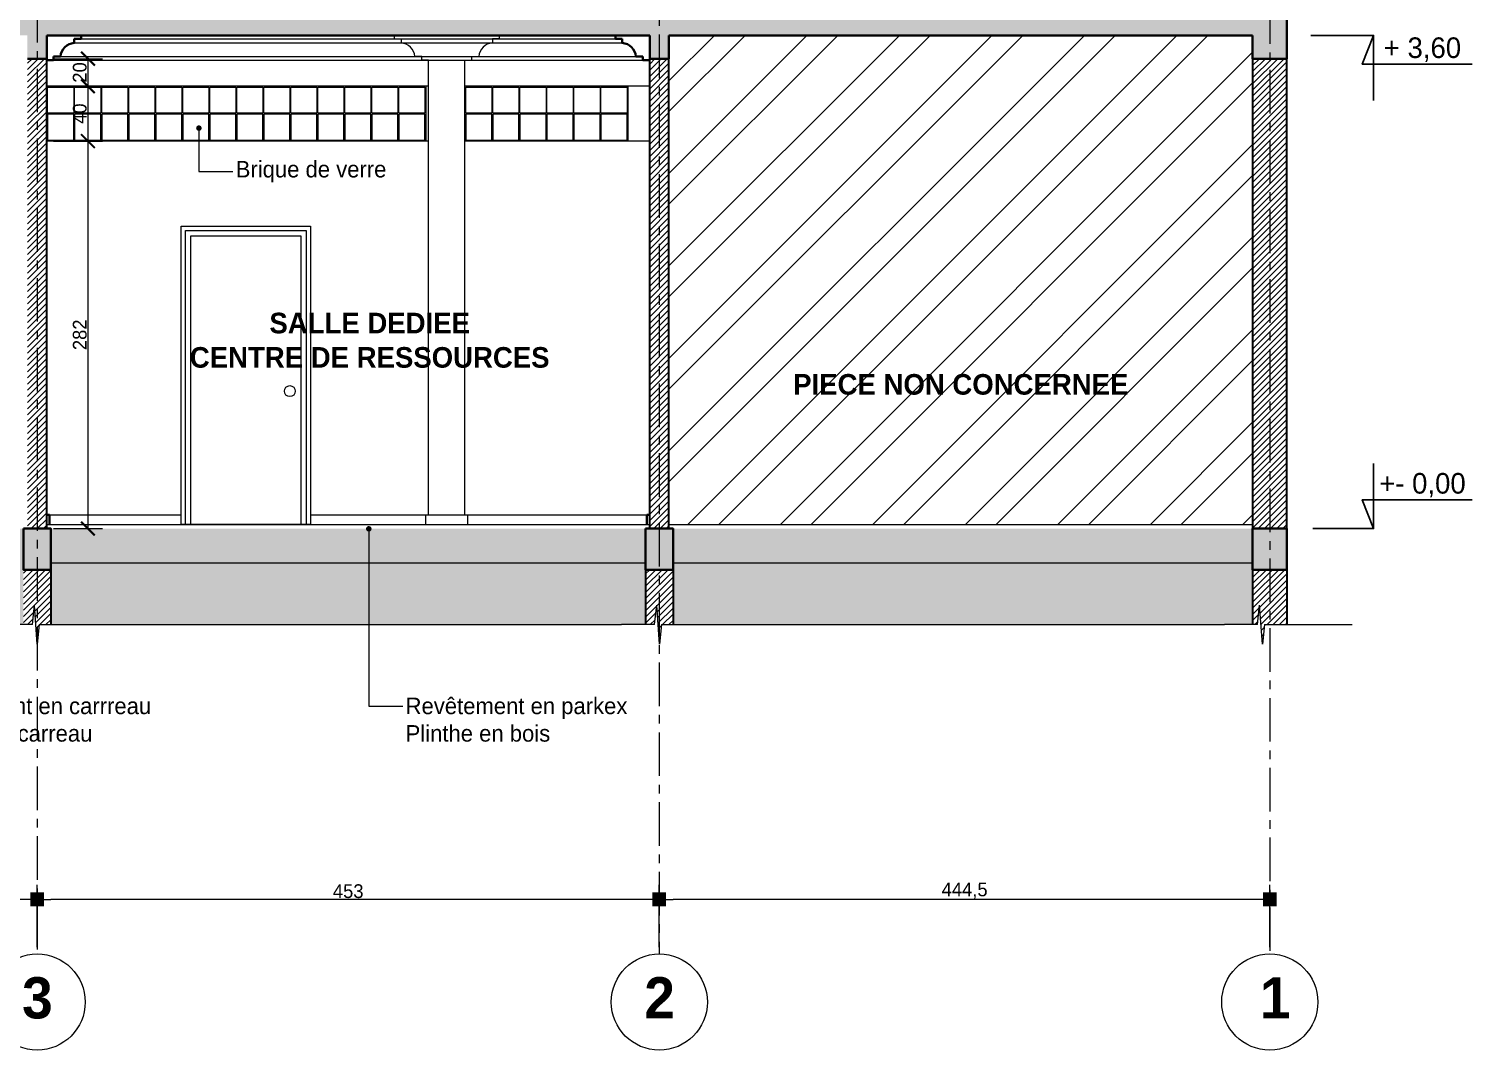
# Model space of a CAD drawing. Header units: centimetres. Extents: x -15293 to 11572, y -4790 to 2619.
# Drawn here: x 8109 to 9160, y -3010 to -2266 of the extents above; entities that cross this region are included whole.
import ezdxf
from ezdxf import colors
from ezdxf.entities.mleader import LeaderData, LeaderLine
from ezdxf.math import Vec2, Vec3

# ---------------------------------------------------------------- set-up
doc = ezdxf.new("R2010")
doc.units = ezdxf.units.CM
doc.linetypes.add('Axe', pattern=[1093.611073, 529.166651, -211.666656, 141.111112, -211.666656])
doc.linetypes.add('CENTER', pattern=[50.8, 31.75, -6.35, 6.35, -6.35])
doc.layers.get('0').update_dxf_attribs({"lineweight": 0})
for name, color, linetype, lineweight in [('Symbole de rupture', 6, 'Continuous', 0), ('TSJ_MENUISERIE', 150, 'Continuous', 15), ('TSJ_MUR', 1, 'Continuous', 30), ('TSJ_VUE', 5, 'Continuous', 13)]:
    doc.layers.add(name, color=color, linetype=linetype, lineweight=lineweight)
for name, color, linetype, lineweight, true_color in [('TSJ_AXE', 7, 'CENTER', 0, 0xb80000), ('TSJ_COUPE', 7, 'Continuous', 35, 0xff4747), ('TSJ_HACHURE', 7, 'Axe', 0, 0x969696)]:
    doc.layers.add(name, color=color, linetype=linetype, lineweight=lineweight, true_color=true_color)
doc.layers.add('TSJ_COTATION', color=144, linetype='Continuous')
doc.layers.add('TSJ_TEXTE', color=6, linetype='Continuous')
doc.styles.get("Standard").update_dxf_attribs({"font": 'GOTHIC.TTF'})
doc.dimstyles.new('Axe cotation', dxfattribs={"dimtxt": 10, "dimasz": 10, "dimexe": 10.625, "dimexo": 5, "dimtad": 1, "dimtxsty": 'Standard', "dimblk": 'BOXFILLED', "dimcen": 8, "dimadec": 0, "dimazin": 0, "dimtfac": 1, "dimtmove": 0, "dimatfit": 3, "dimldrblk": 'BOXFILLED', "dimfxl": 1, "dimlwd": 9, "dimlwe": 9, "dimarcsym": 0})
doc.dimstyles.new('ISO-25', dxfattribs={"dimtxt": 10, "dimasz": 10, "dimexe": 10.625, "dimexo": 5, "dimtad": 1, "dimtxsty": 'Standard', "dimblk": 'ARCHTICK', "dimcen": 8, "dimadec": 0, "dimazin": 0, "dimtfac": 1, "dimtmove": 0, "dimatfit": 3, "dimldrblk": 'ARCHTICK', "dimfxl": 25, "dimfxlon": 1, "dimlwd": 9, "dimlwe": 9, "dimarcsym": 0})

# ---------------------------------------------------------------- blocks, each defined once
blk = doc.blocks.new('Marque de rupture')
at = {"layer": 'Symbole de rupture', "lineweight": 20}
for p, q in [((0, -3.6), (0, 20.4)), ((0, -3.6), (-14.1, -5.1)), ((14.1, -7.1), (-14.1, -5.1)), ((0, -8.6), (14.1, -7.1)), ((0, -8.6), (0, -32.6))]:
    blk.add_line(p, q, dxfattribs=at)
blk = doc.blocks.new('_ArchTick')
at = {"color": 0, "linetype": 'ByBlock', "const_width": 0.15}
blk.add_lwpolyline([(-0.5, -0.5), (0.5, 0.5)], dxfattribs=at)
blk = doc.blocks.new('*D341')
at = {"layer": 'Defpoints', "color": 0, "transparency": 16777216}
for p in [(8122.4, -2288.2), (8122.4, -2308.2), (8152.4, -2308.2)]:
    blk.add_point(p, dxfattribs=at)
at = {"layer": 'TSJ_COTATION', "color": 0, "lineweight": 9, "transparency": 16777216}
for p, q in [((8127.4, -2288.2), (8163, -2288.2)), ((8152.4, -2288.2), (8152.4, -2308.2)), ((8127.4, -2308.2), (8163, -2308.2))]:
    blk.add_line(p, q, dxfattribs=at)
at = {"layer": 'TSJ_COTATION', "color": 0, "lineweight": 9, "transparency": 16777216, "xscale": 10, "yscale": 10, "zscale": 10}
for p, rotation in [((8152.4, -2288.2), 90), ((8152.4, -2308.2), 270)]:
    blk.add_blockref('_ArchTick', p, dxfattribs=dict(at, rotation=rotation))
at = {"layer": 'TSJ_COTATION', "color": 0, "transparency": 16777216, "insert": (8146.5, -2298.2), "char_height": 10, "attachment_point": 5, "rotation": 90}
blk.add_mtext('20', dxfattribs=at)
blk = doc.blocks.new('*D342')
at = {"layer": 'Defpoints', "color": 0, "transparency": 16777216}
for p in [(8122.4, -2308.2), (8122.4, -2348.2), (8152.4, -2348.2)]:
    blk.add_point(p, dxfattribs=at)
at = {"layer": 'TSJ_COTATION', "color": 0, "lineweight": 9, "transparency": 16777216}
for p, q in [((8127.4, -2308.2), (8163, -2308.2)), ((8152.4, -2308.2), (8152.4, -2348.2)), ((8127.4, -2348.2), (8163, -2348.2))]:
    blk.add_line(p, q, dxfattribs=at)
at = {"layer": 'TSJ_COTATION', "color": 0, "lineweight": 9, "transparency": 16777216, "xscale": 10, "yscale": 10, "zscale": 10}
for p, rotation in [((8152.4, -2308.2), 90), ((8152.4, -2348.2), 270)]:
    blk.add_blockref('_ArchTick', p, dxfattribs=dict(at, rotation=rotation))
at = {"layer": 'TSJ_COTATION', "color": 0, "transparency": 16777216, "insert": (8146.5, -2328.2), "char_height": 10, "attachment_point": 5, "rotation": 90}
blk.add_mtext('40', dxfattribs=at)
blk = doc.blocks.new('*D343')
at = {"layer": 'Defpoints', "color": 0, "transparency": 16777216}
for p in [(8122.4, -2348.2), (8122.4, -2630.2), (8152.4, -2630.2)]:
    blk.add_point(p, dxfattribs=at)
at = {"layer": 'TSJ_COTATION', "color": 0, "lineweight": 9, "transparency": 16777216}
for p, q in [((8127.4, -2348.2), (8163, -2348.2)), ((8152.4, -2348.2), (8152.4, -2630.2)), ((8127.4, -2630.2), (8163, -2630.2))]:
    blk.add_line(p, q, dxfattribs=at)
at = {"layer": 'TSJ_COTATION', "color": 0, "lineweight": 9, "transparency": 16777216, "xscale": 10, "yscale": 10, "zscale": 10}
for p, rotation in [((8152.4, -2348.2), 90), ((8152.4, -2630.2), 270)]:
    blk.add_blockref('_ArchTick', p, dxfattribs=dict(at, rotation=rotation))
at = {"layer": 'TSJ_COTATION', "color": 0, "transparency": 16777216, "insert": (8146.5, -2489.2), "char_height": 10, "attachment_point": 5, "rotation": 90}
blk.add_mtext('282', dxfattribs=at)
blk = doc.blocks.new('_Dot')
at = {"color": 0, "linetype": 'ByBlock', "lineweight": -2}
blk.add_line((-0.5, 0), (-1, 0), dxfattribs=at)
at = {"color": 0, "linetype": 'ByBlock', "const_width": 0.5}
blk.add_lwpolyline([(-0.25, 0, 1), (0.25, 0, 1)], format="xyb", close=True, dxfattribs=at)
blk = doc.blocks.new('_BoxFilled')
at = {"color": 0, "linetype": 'ByBlock', "lineweight": -2}
blk.add_line((-0.5, 0), (-1, 0), dxfattribs=at)
at = {"color": 0, "linetype": 'ByBlock'}
blk.add_solid([(-0.5, 0.5), (0.5, 0.5), (-0.5, -0.5), (0.5, -0.5)], dxfattribs=at)
blk = doc.blocks.new('*D405')
at = {"layer": 'Defpoints', "color": 0, "linetype": 'ByBlock', "transparency": 16777216}
for p in [(8568.4, -2900.2), (8568.4, -2940), (9012.9, -2940)]:
    blk.add_point(p, dxfattribs=at)
at = {"layer": 'TSJ_AXE', "color": 0, "linetype": 'ByBlock', "lineweight": 9, "transparency": 16777216}
for p, q in [((8568.4, -2935), (8568.4, -2889.6)), ((9012.9, -2935), (9012.9, -2889.6)), ((9002.9, -2900.2), (8578.4, -2900.2))]:
    blk.add_line(p, q, dxfattribs=at)
at = {"layer": 'TSJ_AXE', "color": 0, "linetype": 'ByBlock', "lineweight": 9, "transparency": 16777216, "xscale": 10, "yscale": 10, "zscale": 10, "rotation": 180}
blk.add_blockref('_BoxFilled', (8568.4, -2900.2), dxfattribs=at)
at = {"layer": 'TSJ_AXE', "color": 0, "linetype": 'ByBlock', "lineweight": 9, "transparency": 16777216, "xscale": 10, "yscale": 10, "zscale": 10}
blk.add_blockref('_BoxFilled', (9012.9, -2900.2), dxfattribs=at)
at = {"layer": 'TSJ_AXE', "color": 0, "linetype": 'ByBlock', "transparency": 16777216, "insert": (8790.7, -2893.9), "char_height": 10, "attachment_point": 5}
blk.add_mtext('444,5', dxfattribs=at)
blk = doc.blocks.new('*D406')
at = {"layer": 'Defpoints', "color": 0, "linetype": 'ByBlock', "transparency": 16777216}
for p in [(8115.4, -2900.2), (8115.4, -2940), (8568.4, -2940)]:
    blk.add_point(p, dxfattribs=at)
at = {"layer": 'TSJ_AXE', "color": 0, "linetype": 'ByBlock', "lineweight": 9, "transparency": 16777216}
for p, q in [((8115.4, -2935), (8115.4, -2889.6)), ((8568.4, -2935), (8568.4, -2889.6)), ((8558.4, -2900.2), (8125.4, -2900.2))]:
    blk.add_line(p, q, dxfattribs=at)
at = {"layer": 'TSJ_AXE', "color": 0, "linetype": 'ByBlock', "lineweight": 9, "transparency": 16777216, "xscale": 10, "yscale": 10, "zscale": 10, "rotation": 180}
blk.add_blockref('_BoxFilled', (8115.4, -2900.2), dxfattribs=at)
at = {"layer": 'TSJ_AXE', "color": 0, "linetype": 'ByBlock', "lineweight": 9, "transparency": 16777216, "xscale": 10, "yscale": 10, "zscale": 10}
blk.add_blockref('_BoxFilled', (8568.4, -2900.2), dxfattribs=at)
at = {"layer": 'TSJ_AXE', "color": 0, "linetype": 'ByBlock', "transparency": 16777216, "insert": (8341.9, -2894.3), "char_height": 10, "attachment_point": 5}
blk.add_mtext('453', dxfattribs=at)
blk = doc.blocks.new('*D403')
at = {"layer": 'Defpoints', "color": 0, "linetype": 'ByBlock', "transparency": 16777216}
for p in [(7818.4, -2900.2), (7818.4, -2940), (8115.4, -2940)]:
    blk.add_point(p, dxfattribs=at)
at = {"layer": 'TSJ_AXE', "color": 0, "linetype": 'ByBlock', "lineweight": 9, "transparency": 16777216}
for p, q in [((7818.4, -2935), (7818.4, -2889.6)), ((8115.4, -2935), (8115.4, -2889.6)), ((8105.4, -2900.2), (7828.4, -2900.2))]:
    blk.add_line(p, q, dxfattribs=at)
at = {"layer": 'TSJ_AXE', "color": 0, "linetype": 'ByBlock', "lineweight": 9, "transparency": 16777216, "xscale": 10, "yscale": 10, "zscale": 10, "rotation": 180}
blk.add_blockref('_BoxFilled', (7818.4, -2900.2), dxfattribs=at)
at = {"layer": 'TSJ_AXE', "color": 0, "linetype": 'ByBlock', "lineweight": 9, "transparency": 16777216, "xscale": 10, "yscale": 10, "zscale": 10}
blk.add_blockref('_BoxFilled', (8115.4, -2900.2), dxfattribs=at)
at = {"layer": 'TSJ_AXE', "color": 0, "linetype": 'ByBlock', "transparency": 16777216, "insert": (7966.9, -2894.3), "char_height": 10, "attachment_point": 5}
blk.add_mtext('297', dxfattribs=at)

msp = doc.modelspace()

# ---------------------------------------------------------------- hatches: boundary and pattern name
at = {"layer": 'TSJ_HACHURE', "lineweight": 0, "true_color": 0xc7c8ca}
h = msp.add_hatch(dxfattribs=at)
h.set_pattern_fill('ANSI31', color=9)
h.set_pattern_definition([(45, (396.635, -1341.866), (-2.245064, 2.245064), [])])
h.paths.add_polyline_path([(6653.403, -2660.21), (6642.903, -2660.21), (6642.903, -2700.21), (6653.403, -2700.21)])
h.paths.add_polyline_path([(6795.403, -2660.21), (6785.403, -2660.21), (6785.403, -2700.21), (6791.971, -2700.21), (6793.471, -2686.068), (6795.403, -2713.391)])
h.paths.add_polyline_path([(6805.403, -2660.21), (6795.403, -2660.21), (6795.403, -2713.391), (6795.471, -2714.352), (6796.971, -2700.21), (6805.403, -2700.21)])
h.paths.add_polyline_path([(7248.403, -2660.21), (7238.403, -2660.21), (7238.403, -2700.21), (7244.971, -2700.21), (7246.471, -2686.068), (7248.403, -2713.391)])
h.paths.add_polyline_path([(7258.403, -2660.21), (7248.403, -2660.21), (7248.403, -2713.391), (7248.471, -2714.352), (7249.971, -2700.21), (7258.403, -2700.21)])
h.paths.add_polyline_path([(8568.403, -2660.21), (8558.403, -2660.21), (8558.403, -2700.21), (8564.971, -2700.21), (8566.471, -2686.068), (8568.403, -2713.391)])
h.paths.add_polyline_path([(8578.403, -2660.21), (8568.403, -2660.21), (8568.403, -2713.391), (8568.471, -2714.352), (8569.971, -2700.21), (8578.403, -2700.21)])
h.paths.add_polyline_path([(9012.903, -2660.21), (9000.403, -2660.21), (9000.403, -2700.21), (9003.971, -2700.21), (9005.471, -2686.068), (9007.471, -2714.352), (9008.971, -2700.21), (9012.903, -2700.21)])
h.paths.add_polyline_path([(9025.403, -2660.21), (9012.903, -2660.21), (9012.903, -2700.21), (9025.403, -2700.21)])
h.paths.add_polyline_path([(7536.403, -2660.21), (7526.403, -2660.21), (7526.403, -2700.21), (7532.971, -2700.21), (7534.471, -2686.068), (7536.403, -2713.391)])
h.paths.add_polyline_path([(7546.403, -2660.21), (7536.403, -2660.21), (7536.403, -2713.391), (7536.471, -2714.352), (7537.971, -2700.21), (7546.403, -2700.21)])
h.paths.add_polyline_path([(7818.403, -2660.21), (7808.403, -2660.21), (7808.403, -2700.21), (7814.971, -2700.21), (7816.471, -2686.068), (7818.403, -2713.391)])
h.paths.add_polyline_path([(7828.403, -2660.21), (7818.403, -2660.21), (7818.403, -2713.391), (7818.471, -2714.352), (7819.971, -2700.21), (7828.403, -2700.21)])
h.paths.add_polyline_path([(8115.403, -2660.21), (8105.403, -2660.21), (8105.403, -2700.21), (8111.971, -2700.21), (8113.471, -2686.068), (8115.403, -2713.391)])
h.paths.add_polyline_path([(8125.403, -2660.21), (8115.403, -2660.21), (8115.403, -2713.391), (8115.471, -2714.352), (8116.971, -2700.21), (8125.403, -2700.21)])
h.paths.add_polyline_path([(9025.403, -2288.21), (9013.403, -2288.21), (9013.403, -2630.21), (9025.403, -2630.21)])
h.paths.add_polyline_path([(9025.403, -2166.21), (9013.403, -2166.21), (9013.403, -2256.21), (9025.403, -2256.21)])
h.paths.add_polyline_path([(9025.403, -1839.21), (9013.403, -1839.21), (9013.403, -1864.21), (9025.403, -1864.21)])
h.paths.add_polyline_path([(9025.403, -1896.21), (9013.403, -1896.21), (9013.403, -1911.21), (9025.403, -1911.21)])
h.paths.add_polyline_path([(7543.403, -1896.21), (7529.403, -1896.21), (7529.403, -2256.21), (7543.403, -2256.21)])
h.paths.add_polyline_path([(7255.403, -2288.21), (7241.403, -2288.21), (7241.403, -2630.21), (7254.403, -2630.21), (7255.403, -2630.21)])
h.paths.add_polyline_path([(6802.403, -2288.21), (6788.403, -2288.21), (6788.403, -2630.21), (6801.403, -2630.21), (6802.403, -2630.21)])
h.paths.add_polyline_path([(7825.403, -2288.21), (7811.403, -2288.21), (7811.403, -2320.21), (7825.403, -2320.21)])
h.paths.add_polyline_path([(7825.403, -2335.21), (7811.403, -2335.21), (7811.403, -2630.21), (7825.403, -2630.21)])
h.paths.add_polyline_path([(7543.403, -2335.21), (7529.403, -2335.21), (7529.403, -2630.21), (7543.403, -2630.21)])
h.paths.add_polyline_path([(7543.403, -2288.21), (7529.403, -2288.21), (7529.403, -2320.21), (7543.403, -2320.21)])
h.paths.add_polyline_path([(8575.403, -2288.21), (8561.403, -2288.21), (8561.403, -2630.21), (8574.403, -2630.21), (8575.403, -2630.21)])
h.paths.add_polyline_path([(7825.403, -1896.21), (7811.403, -1896.21), (7811.403, -2256.21), (7825.403, -2256.21)])
h.paths.add_polyline_path([(9013.403, -2288.21), (9000.403, -2288.21), (9000.403, -2630.21), (9013.403, -2630.21)])
h.paths.add_polyline_path([(8122.403, -2288.21), (8108.403, -2288.21), (8108.403, -2630.21), (8121.403, -2630.21), (8122.403, -2630.21)])
h.paths.add_polyline_path([(6650.403, -1896.21), (6642.903, -1896.21), (6642.903, -1896.71), (6642.903, -2039.71), (6642.903, -2063.71), (6628.762, -2065.21), (6650.403, -2066.741)])
h.paths.add_polyline_path([(6650.403, -2067.915), (6642.903, -2068.71), (6642.903, -2092.71), (6642.903, -2256.21), (6650.403, -2256.21)])
h.paths.add_polyline_path([(6650.403, -2288.21), (6642.903, -2288.21), (6642.903, -2630.21), (6649.403, -2630.21), (6650.403, -2630.21)])
h.paths.add_polyline_path([(6650.403, -1838.409), (6642.903, -1838.409), (6642.903, -1843.71), (6642.903, -1864.21), (6650.403, -1864.21)])
h.paths.add_polyline_path([(9013.403, -1839.21), (9009.836, -1839.21), (9008.336, -1825.068), (9006.336, -1853.352), (9004.836, -1839.21), (9000.403, -1839.21), (9000.403, -1864.21), (9013.403, -1864.21)])
h.paths.add_polyline_path([(8122.403, -1839.21), (8117.836, -1839.21), (8116.336, -1825.068), (8114.336, -1853.352), (8112.836, -1839.21), (8108.403, -1839.21), (8108.403, -1864.21), (8122.403, -1864.21)])
h.paths.add_polyline_path([(7825.403, -1839.21), (7820.836, -1839.21), (7819.336, -1825.068), (7817.336, -1853.352), (7815.836, -1839.21), (7811.403, -1839.21), (7811.403, -1864.21), (7825.403, -1864.21)])
h.paths.add_polyline_path([(7543.403, -1839.21), (7538.836, -1839.21), (7537.336, -1825.068), (7535.336, -1853.352), (7533.836, -1839.21), (7529.403, -1839.21), (7529.403, -1864.21), (7543.403, -1864.21)])
h.paths.add_polyline_path([(9013.403, -1896.21), (9000.403, -1896.21), (9000.403, -1911.21), (9013.403, -1911.21)])
h.paths.add_polyline_path([(8122.403, -1896.21), (8108.403, -1896.21), (8108.403, -2256.21), (8122.403, -2256.21), (8122.403, -2166.21)])
h.paths.add_polyline_path([(9013.403, -2166.21), (9000.403, -2166.21), (9000.403, -2256.21), (9013.403, -2256.21)])
at = {"layer": 'TSJ_HACHURE', "true_color": 0xc7c8ca}
h = msp.add_hatch(color=9, dxfattribs=at)
h.dxf.hatch_style = 1
h.paths.add_polyline_path([(6805.403, -2630.21), (6795.403, -2630.21), (6795.403, -2660.21), (6805.403, -2660.21)])
h.paths.add_polyline_path([(6795.403, -2630.21), (6785.403, -2630.21), (6785.403, -2660.21), (6795.403, -2660.21)])
h.paths.add_polyline_path([(6653.403, -2630.21), (6642.903, -2630.21), (6642.903, -2660.21), (6653.403, -2660.21)])
h.paths.add_polyline_path([(7828.403, -2630.21), (7818.403, -2630.21), (7818.403, -2660.21), (7828.403, -2660.21)])
h.paths.add_polyline_path([(7818.403, -2630.21), (7808.403, -2630.21), (7808.403, -2660.21), (7818.403, -2660.21)])
h.paths.add_polyline_path([(7546.403, -2630.21), (7536.403, -2630.21), (7536.403, -2660.21), (7546.403, -2660.21)])
h.paths.add_polyline_path([(7536.403, -2630.21), (7526.403, -2630.21), (7526.403, -2660.21), (7536.403, -2660.21)])
h.paths.add_polyline_path([(7258.403, -2630.21), (7248.403, -2630.21), (7248.403, -2660.21), (7258.403, -2660.21)])
h.paths.add_polyline_path([(7248.403, -2630.21), (7238.403, -2630.21), (7238.403, -2660.21), (7248.403, -2660.21)])
h.paths.add_polyline_path([(9025.403, -2630.21), (9015.403, -2630.21), (9012.903, -2630.21), (9012.903, -2660.21), (9025.403, -2660.21)])
h.paths.add_polyline_path([(9012.903, -2630.21), (9000.403, -2630.21), (9000.403, -2660.21), (9012.903, -2660.21)])
h.paths.add_polyline_path([(8578.403, -2630.21), (8568.403, -2630.21), (8568.403, -2660.21), (8578.403, -2660.21)])
h.paths.add_polyline_path([(8568.403, -2630.21), (8558.403, -2630.21), (8558.403, -2660.21), (8568.403, -2660.21)])
h.paths.add_polyline_path([(8125.403, -2630.21), (8115.403, -2630.21), (8115.403, -2660.21), (8125.403, -2660.21)])
h.paths.add_polyline_path([(8115.403, -2630.21), (8105.403, -2630.21), (8105.403, -2660.21), (8115.403, -2660.21)])
h.paths.add_polyline_path([(9025.403, -2256.21), (9013.403, -2256.21), (9013.403, -2271.21), (9025.403, -2271.21)])
h.paths.add_polyline_path([(9025.403, -2271.21), (9013.403, -2271.21), (9013.403, -2288.21), (9025.403, -2288.21)])
h.paths.add_polyline_path([(9033.403, -2156.21), (9021.403, -2156.21), (9021.403, -2166.21), (9033.403, -2166.21)])
h.paths.add_polyline_path([(9025.403, -1864.21), (9013.403, -1864.21), (9013.403, -1876.21), (9025.403, -1876.21)])
h.paths.add_polyline_path([(9025.403, -1876.21), (9013.403, -1876.21), (9013.403, -1896.21), (9025.403, -1896.21)])
h.paths.add_polyline_path([(9025.403, -1911.21), (9013.403, -1911.21), (9013.403, -1921.21), (9021.403, -1921.21), (9021.403, -1931.21), (9033.403, -1931.21), (9033.403, -1921.21), (9025.403, -1921.21)])
h.paths.add_polyline_path([(7543.403, -2256.21), (6642.903, -2256.21), (6642.903, -2288.21), (6650.403, -2288.21), (6650.403, -2271.21), (6788.403, -2271.21), (6788.403, -2288.21), (6802.403, -2288.21), (6802.403, -2271.21), (7241.403, -2271.21), (7241.403, -2288.21), (7255.403, -2288.21), (7255.403, -2271.21), (7529.403, -2271.21), (7529.403, -2288.21), (7543.403, -2288.21)])
h.paths.add_polyline_path([(7825.403, -2320.21), (7529.403, -2320.21), (7529.403, -2335.21), (7825.403, -2335.21)])
h.paths.add_polyline_path([(9013.403, -2256.21), (7811.403, -2256.21), (7811.403, -2288.21), (7825.403, -2288.21), (7825.403, -2271.21), (8108.403, -2271.21), (8108.403, -2288.21), (8122.403, -2288.21), (8122.403, -2271.21), (8561.403, -2271.21), (8561.403, -2288.21), (8575.403, -2288.21), (8575.403, -2271.21), (9000.403, -2271.21), (9000.403, -2288.21), (9013.403, -2288.21)])
h.paths.add_polyline_path([(9013.403, -1864.21), (6642.903, -1864.21), (6642.903, -1870.21), (6657.045, -1871.21), (6642.903, -1872.71), (6642.903, -1896.21), (6650.403, -1896.21), (6650.403, -1876.21), (7529.403, -1876.21), (7529.403, -1896.21), (7543.403, -1896.21), (7543.403, -1876.21), (7811.403, -1876.21), (7811.403, -1896.21), (7825.403, -1896.21), (7825.403, -1876.21), (8108.403, -1876.21), (8108.403, -1896.21), (8122.403, -1896.21), (8122.403, -1876.21), (8561.403, -1876.21), (8561.403, -1896.21), (8575.403, -1896.21), (8575.403, -1876.21), (9000.403, -1876.21), (9000.403, -1896.21), (9013.403, -1896.21)])
h.paths.add_polyline_path([(9021.403, -1921.21), (9013.403, -1921.21), (9013.403, -1911.21), (9000.403, -1911.21), (9000.403, -1931.21), (9004.403, -1931.21), (9021.403, -1931.21)])
h.paths.add_polyline_path([(9012.403, -1981.21), (9000.403, -1981.21), (9000.403, -1991.21), (9004.403, -1991.21), (9012.403, -1991.21)])
h.paths.add_polyline_path([(9021.403, -2166.21), (9021.403, -2156.21), (9000.403, -2156.21), (9000.403, -2166.21)])

# ---------------------------------------------------------------- linework, layer by layer
at = {"layer": 'Symbole de rupture', "lineweight": 0}
for p, q in [((8140.971, -2700.21), (8540.971, -2700.21)), ((8593.971, -2700.21), (8979.971, -2700.21)), ((9032.971, -2700.21), (9072.971, -2700.21))]:
    msp.add_line(p, q, dxfattribs=at)
at = {"layer": 'TSJ_AXE'}
for p, q in [((8115.403, -1838.25), (8115.403, -2939.959)), ((9012.903, -1839.21), (9012.903, -2939.962)), ((8568.403, -1864.21), (8568.403, -2939.959)), ((9012.903, -2939.959), (9012.903, -2939.959))]:
    msp.add_line(p, q, dxfattribs=at)
at = {"layer": 'TSJ_AXE', "linetype": 'ByBlock'}
for centre in [(8115.403, -2974.959), (8568.403, -2974.959), (9012.903, -2974.959)]:
    msp.add_circle(centre, 35, dxfattribs=at)
at = {"layer": 'TSJ_COTATION'}
for p, q in [((9042.798, -2271.21), (9088.403, -2271.21)), ((9044.3, -2630.21), (9088.403, -2630.21))]:
    msp.add_line(p, q, dxfattribs=at)
for points in [[(9088.403, -2318.55), (9088.403, -2271.21), (9080.202, -2292.193), (9160.202, -2292.193)], [(9088.403, -2582.87), (9088.403, -2630.21), (9080.202, -2609.227), (9160.202, -2609.227)]]:
    msp.add_lwpolyline(points, dxfattribs=at)
at = {"layer": 'TSJ_COUPE'}
for p, q in [((9025.403, -2256.21), (9025.403, -2288.21)), ((8561.403, -2271.21), (8122.403, -2271.21)), ((8122.403, -2288.21), (8122.403, -2271.21)), ((8147.403, -2273.71), (8142.403, -2273.71)), ((8142.403, -2273.748), (8142.403, -2276.748)), ((8147.403, -2271.21), (8147.403, -2273.71)), ((8536.403, -2271.21), (8536.403, -2273.71)), ((8536.403, -2273.71), (8541.403, -2273.71)), ((8541.403, -2273.748), (8541.403, -2276.748)), ((8561.403, -2288.21), (8561.403, -2271.21)), ((9000.403, -2271.21), (8575.403, -2271.21)), ((8575.403, -2271.21), (8575.403, -2288.21)), ((9000.403, -2271.21), (9000.403, -2288.21)), ((8122.403, -2288.21), (8108.403, -2288.21)), ((8122.403, -2289.21), (8127.403, -2289.21)), ((8127.403, -2289.21), (8127.403, -2286.71)), ((8127.403, -2286.71), (8132.403, -2286.71)), ((8556.403, -2286.71), (8551.403, -2286.71)), ((8556.403, -2289.21), (8556.403, -2286.71)), ((8561.403, -2289.21), (8556.403, -2289.21)), ((8575.403, -2288.21), (8561.403, -2288.21)), ((9025.403, -2288.21), (9000.403, -2288.21)), ((8122.403, -2620.21), (8124.403, -2620.21)), ((8124.403, -2620.21), (8124.403, -2627.21)), ((8561.403, -2620.21), (8559.403, -2620.21)), ((8559.403, -2620.21), (8559.403, -2627.21)), ((9000.403, -2630.21), (9015.403, -2630.21)), ((9000.403, -2660.21), (9000.403, -2630.21)), ((9015.403, -2630.21), (9025.403, -2630.21)), ((9025.403, -2630.21), (9025.403, -2660.21)), ((9025.403, -2660.21), (9000.403, -2660.21))]:
    msp.add_line(p, q, dxfattribs=at)
for points in [[(8105.403, -2630.21), (8115.403, -2630.21), (8125.403, -2630.21), (8125.403, -2660.21), (8105.403, -2660.21)], [(8558.403, -2630.21), (8568.403, -2630.21), (8578.403, -2630.21), (8578.403, -2660.21), (8558.403, -2660.21)]]:
    msp.add_lwpolyline(points, close=True, dxfattribs=at)
for centre, start, end in [((8143.204, -2287.552), 94.237796, 175.545243), ((8540.603, -2287.552), 4.454757, 85.762204)]:
    msp.add_arc(centre, 10.833, start, end, dxfattribs=at)
at = {"layer": 'TSJ_HACHURE', "color": 9, "lineweight": 0, "true_color": 0xc7c8ca}
for p, q in [((8122.403, -2627.21), (8561.403, -2627.21)), ((8575.403, -2627.21), (9000.403, -2627.21)), ((8578.403, -2655.21), (9000.403, -2655.21))]:
    msp.add_line(p, q, dxfattribs=at)
at = {"layer": 'TSJ_MENUISERIE', "lineweight": 9}
for points in [[(8220.403, -2627.21), (8220.403, -2410.21), (8314.403, -2410.21), (8314.403, -2627.21)], [(8223.403, -2627.21), (8223.403, -2413.21), (8311.403, -2413.21), (8311.403, -2627.21)], [(8227.403, -2627.21), (8227.403, -2417.21), (8307.403, -2417.21), (8307.403, -2627.21)], [(8314.403, -2627.21), (8220.403, -2627.21)]]:
    msp.add_lwpolyline(points, dxfattribs=at)
msp.add_circle((8299.403, -2530.21), 4, dxfattribs=at)
at = {"layer": 'TSJ_MUR'}
for p, q in [((8122.403, -2630.21), (8122.403, -2288.21)), ((8561.403, -2630.21), (8561.403, -2288.21)), ((8575.403, -2630.21), (8575.403, -2288.21)), ((9000.403, -2288.21), (9000.403, -2630.21)), ((9025.403, -2630.21), (9025.403, -2288.21)), ((8125.403, -2660.21), (8125.403, -2700.21)), ((8558.403, -2660.21), (8558.403, -2700.21)), ((8578.403, -2660.21), (8578.403, -2700.21)), ((9000.403, -2660.21), (9000.403, -2700.21)), ((9025.403, -2660.21), (9025.403, -2700.21))]:
    msp.add_line(p, q, dxfattribs=at)
at = {"layer": 'TSJ_VUE'}
for p, q in [((8142.403, -2276.748), (8541.403, -2276.748)), ((8147.403, -2273.71), (8536.403, -2273.71)), ((8375.403, -2271.21), (8375.403, -2273.71)), ((8375.403, -2273.71), (8380.403, -2273.71)), ((8380.403, -2273.748), (8380.403, -2276.748)), ((8451.903, -2273.71), (8446.903, -2273.71)), ((8446.903, -2273.748), (8446.903, -2276.748)), ((8451.903, -2271.21), (8451.903, -2273.71)), ((8127.403, -2289.21), (8556.403, -2289.21)), ((8132.403, -2286.71), (8551.403, -2286.71)), ((8395.403, -2286.71), (8390.403, -2286.71)), ((8395.403, -2289.21), (8395.403, -2286.71)), ((8400.403, -2289.21), (8395.403, -2289.21)), ((8400.403, -2620.21), (8400.403, -2289.21)), ((8426.903, -2620.21), (8426.903, -2289.21)), ((8426.903, -2289.21), (8431.903, -2289.21)), ((8431.903, -2289.21), (8431.903, -2286.71)), ((8431.903, -2286.71), (8436.903, -2286.71)), ((8400.403, -2308.21), (8122.403, -2308.21)), ((8398.453, -2308.21), (8398.453, -2348.21)), ((8561.403, -2308.21), (8426.903, -2308.21)), ((8545.593, -2308.21), (8545.593, -2348.21)), ((8400.403, -2348.21), (8122.403, -2348.21)), ((8561.403, -2348.21), (8426.903, -2348.21)), ((8122.403, -2620.21), (8220.403, -2620.21)), ((8314.403, -2620.21), (8559.403, -2620.21)), ((8398.403, -2627.21), (8398.403, -2620.21)), ((8428.903, -2627.21), (8428.903, -2620.21))]:
    msp.add_line(p, q, dxfattribs=at)
for points in [[(8123.073, -2308.88), (8142.073, -2308.88), (8142.073, -2327.88), (8123.073, -2327.88)], [(8142.743, -2308.88), (8161.743, -2308.88), (8161.743, -2327.88), (8142.743, -2327.88)], [(8162.413, -2308.88), (8181.413, -2308.88), (8181.413, -2327.88), (8162.413, -2327.88)], [(8182.083, -2308.88), (8201.083, -2308.88), (8201.083, -2327.88), (8182.083, -2327.88)], [(8201.753, -2308.88), (8220.753, -2308.88), (8220.753, -2327.88), (8201.753, -2327.88)], [(8221.423, -2308.88), (8240.423, -2308.88), (8240.423, -2327.88), (8221.423, -2327.88)], [(8241.093, -2308.88), (8260.093, -2308.88), (8260.093, -2327.88), (8241.093, -2327.88)], [(8260.763, -2308.88), (8279.763, -2308.88), (8279.763, -2327.88), (8260.763, -2327.88)], [(8280.433, -2308.88), (8299.433, -2308.88), (8299.433, -2327.88), (8280.433, -2327.88)], [(8300.103, -2308.88), (8319.103, -2308.88), (8319.103, -2327.88), (8300.103, -2327.88)], [(8319.773, -2308.88), (8338.773, -2308.88), (8338.773, -2327.88), (8319.773, -2327.88)], [(8339.443, -2308.88), (8358.443, -2308.88), (8358.443, -2327.88), (8339.443, -2327.88)], [(8359.113, -2308.88), (8378.113, -2308.88), (8378.113, -2327.88), (8359.113, -2327.88)], [(8378.783, -2308.88), (8397.783, -2308.88), (8397.783, -2327.88), (8378.783, -2327.88)], [(8427.573, -2308.88), (8446.573, -2308.88), (8446.573, -2327.88), (8427.573, -2327.88)], [(8447.243, -2308.88), (8466.243, -2308.88), (8466.243, -2327.88), (8447.243, -2327.88)], [(8466.913, -2308.88), (8485.913, -2308.88), (8485.913, -2327.88), (8466.913, -2327.88)], [(8486.583, -2308.88), (8505.583, -2308.88), (8505.583, -2327.88), (8486.583, -2327.88)], [(8506.253, -2308.88), (8525.253, -2308.88), (8525.253, -2327.88), (8506.253, -2327.88)], [(8525.923, -2308.88), (8544.923, -2308.88), (8544.923, -2327.88), (8525.923, -2327.88)], [(8123.073, -2347.54), (8142.073, -2347.54), (8142.073, -2328.54), (8123.073, -2328.54)], [(8142.743, -2347.54), (8161.743, -2347.54), (8161.743, -2328.54), (8142.743, -2328.54)], [(8162.413, -2347.54), (8181.413, -2347.54), (8181.413, -2328.54), (8162.413, -2328.54)], [(8182.083, -2347.54), (8201.083, -2347.54), (8201.083, -2328.54), (8182.083, -2328.54)], [(8201.753, -2347.54), (8220.753, -2347.54), (8220.753, -2328.54), (8201.753, -2328.54)], [(8221.423, -2347.54), (8240.423, -2347.54), (8240.423, -2328.54), (8221.423, -2328.54)], [(8241.093, -2347.54), (8260.093, -2347.54), (8260.093, -2328.54), (8241.093, -2328.54)], [(8260.763, -2347.54), (8279.763, -2347.54), (8279.763, -2328.54), (8260.763, -2328.54)], [(8280.433, -2347.54), (8299.433, -2347.54), (8299.433, -2328.54), (8280.433, -2328.54)], [(8300.103, -2347.54), (8319.103, -2347.54), (8319.103, -2328.54), (8300.103, -2328.54)], [(8319.773, -2347.54), (8338.773, -2347.54), (8338.773, -2328.54), (8319.773, -2328.54)], [(8339.443, -2347.54), (8358.443, -2347.54), (8358.443, -2328.54), (8339.443, -2328.54)], [(8359.113, -2347.54), (8378.113, -2347.54), (8378.113, -2328.54), (8359.113, -2328.54)], [(8378.783, -2347.54), (8397.783, -2347.54), (8397.783, -2328.54), (8378.783, -2328.54)], [(8427.573, -2347.54), (8446.573, -2347.54), (8446.573, -2328.54), (8427.573, -2328.54)], [(8447.243, -2347.54), (8466.243, -2347.54), (8466.243, -2328.54), (8447.243, -2328.54)], [(8466.913, -2347.54), (8485.913, -2347.54), (8485.913, -2328.54), (8466.913, -2328.54)], [(8486.583, -2347.54), (8505.583, -2347.54), (8505.583, -2328.54), (8486.583, -2328.54)], [(8506.253, -2347.54), (8525.253, -2347.54), (8525.253, -2328.54), (8506.253, -2328.54)], [(8525.923, -2347.54), (8544.923, -2347.54), (8544.923, -2328.54), (8525.923, -2328.54)]]:
    msp.add_lwpolyline(points, close=True, dxfattribs=at)
for centre, start, end in [((8379.603, -2287.552), 4.454757, 85.762204), ((8447.704, -2287.552), 94.237796, 175.545243)]:
    msp.add_arc(centre, 10.833, start, end, dxfattribs=at)

# ---------------------------------------------------------------- block references
at = {"xscale": -1, "rotation": 90}
for p in [(8108.403, -2700.21), (8561.403, -2700.21), (9000.403, -2700.21)]:
    msp.add_blockref('Marque de rupture', p, dxfattribs=at)

# ---------------------------------------------------------------- texts
at = {"layer": 'TSJ_AXE', "char_height": 30, "attachment_point": 1}
for s, insert in [('{\\fCentury Gothic|b1|i0|c0|p34;3}', (8104.453, -2956.852)), ('{\\fCentury Gothic|b1|i0|c0|p34;2}', (8557.453, -2956.852)), ('{\\fCentury Gothic|b1|i0|c0|p34;1}', (9005.766, -2956.852))]:
    msp.add_mtext_dynamic_manual_height_columns(s, width=43.00473, gutter_width=12.5, heights=[0], dxfattribs=dict(at, insert=insert))
at = {"layer": 'TSJ_COTATION', "char_height": 15, "attachment_point": 5}
for s, insert in [('\\pi-45,l60,t60;+ 3,60', (9116.522, -2281.582)), ('\\pi-45,l60,t60;+- 0,00', (9116.522, -2598.703))]:
    msp.add_mtext_dynamic_manual_height_columns(s, width=111.60365, gutter_width=12.5, heights=[0], dxfattribs=dict(at, insert=insert))
at = {"layer": 'TSJ_TEXTE', "char_height": 15, "attachment_point": 5}
for s, heights, insert in [('{\\fCentury Gothic|b1|i0|c0|p34;SALLE DEDIEE^JCENTRE DE RESSOURCES}', [61.239], (8357.546, -2493.239)), ('{\\fCentury Gothic|b1|i0|c0|p34;PIECE NON CONCERNEE}', [2.167], (8787.903, -2525.371))]:
    msp.add_mtext_dynamic_manual_height_columns(s, width=357.33725, gutter_width=12.5, heights=heights, dxfattribs=dict(at, insert=insert))

# ---------------------------------------------------------------- dimensions: what is measured, and where the dimension line sits
at = {"layer": 'TSJ_AXE', "linetype": 'ByBlock'}
for base, p1, p2, picture, middle in [((7818.403, -2900.206), (8115.403, -2939.959), (7818.403, -2939.959), '*D403', (7966.903, -2894.33)), ((8115.403, -2900.206), (8568.403, -2939.959), (8115.403, -2939.959), '*D406', (8341.903, -2894.33)), ((8568.403, -2900.206), (9012.903, -2939.962), (8568.403, -2939.959), '*D405', (8790.653, -2893.871))]:
    dim = msp.add_linear_dim(base=base, p1=p1, p2=p2, dimstyle='Axe cotation', dxfattribs=at)
    dim.commit()
    dim.dimension.update_dxf_attribs({"geometry": picture, "text_midpoint": middle})
at = {"layer": 'TSJ_COTATION'}
for base, p1, p2, picture, middle in [((8152.403, -2308.21), (8122.403, -2288.21), (8122.403, -2308.21), '*D341', (8146.527, -2298.21)), ((8152.403, -2348.21), (8122.403, -2308.21), (8122.403, -2348.21), '*D342', (8146.527, -2328.21)), ((8152.403, -2630.21), (8122.403, -2348.21), (8122.403, -2630.21), '*D343', (8146.527, -2489.21))]:
    dim = msp.add_linear_dim(base=base, p1=p1, p2=p2, angle=90, dimstyle='ISO-25', dxfattribs=at)
    dim.commit()
    dim.dimension.update_dxf_attribs({"geometry": picture, "text_midpoint": middle})

# ---------------------------------------------------------------- leaders
ml = msp.add_multileader_mtext('Standard', dxfattribs=at)
ml.set_content('Revêtement en parkex\\PPlinthe en bois', color=256)
ml.set_leader_properties(lineweight=0)
ml.set_arrow_properties(name='DOT')
ml.build(insert=Vec2(0, 0))
ctx = ml.context
ctx.base_point, ctx.char_height, ctx.plane_origin = Vec3(8750.103, -2211.09), 12, Vec3(8725.303, -2256.446)
notes = []
notes.append((ctx, [(0, (1, 1, 0), (8725.303, -2211.09), (1, 0), 24.799, [(0, [(8725.303, -2256.446)], 0, [])])]))
ctx.mtext.insert, ctx.mtext.flow_direction = Vec3(8752.103, -2204.976), 5
ml = msp.add_multileader_mtext('Standard', dxfattribs=at)
ml.set_content('Brique de verre', color=256)
ml.set_leader_properties(lineweight=0)
ml.set_arrow_properties(name='DOT')
ml.build(insert=Vec2(0, 0))
ctx = ml.context
ctx.base_point, ctx.char_height, ctx.plane_origin = Vec3(8258.005, -2370.256), 12, Vec3(8233.206, -2338.707)
notes.append((ctx, [(0, (1, 1, 0), (8233.206, -2370.256), (1, 0), 24.799, [(0, [(8233.206, -2338.707)], 0, [])])]))
ctx.mtext.insert, ctx.mtext.flow_direction = Vec3(8260.005, -2362.632), 5
ml = msp.add_multileader_mtext('Standard', dxfattribs=at)
ml.set_content('Revêtement en carrreau\\PPlinthe en carreau', color=256)
ml.set_leader_properties(lineweight=0)
ml.set_arrow_properties(name='DOT')
ml.build(insert=Vec2(0, 0))
ctx = ml.context
ctx.base_point, ctx.char_height, ctx.plane_origin = Vec3(8023.4, -2759.477), 12, Vec3(7998.601, -2630.446)
notes.append((ctx, [(0, (1, 1, 0), (7998.601, -2759.477), (1, 0), 24.799, [(0, [(7998.601, -2630.446)], 0, [])])]))
ctx.mtext.insert, ctx.mtext.flow_direction = Vec3(8025.4, -2753.363), 5
for ctx, leaders in notes:
    for number, flags, end, landing, length, lines in leaders:
        leader = LeaderData()
        leader.index, (leader.has_last_leader_line, leader.has_dogleg_vector, leader.attachment_direction) = number, flags
        leader.last_leader_point, leader.dogleg_vector, leader.dogleg_length = Vec3(end), Vec3(landing), length
        for number, points, colour, breaks in lines:
            line = LeaderLine()
            line.index, line.vertices, line.color, line.breaks = number, Vec3.list(points), colors.encode_raw_color(colour), breaks
            leader.lines.append(line)
        ctx.leaders.append(leader)

# ---------------------------------------------------------------- next in the draw order: leaders
ml = msp.add_multileader_mtext('Standard', dxfattribs=at)
ml.set_content('Revêtement en parkex\\PPlinthe en bois', color=256)
ml.set_leader_properties(lineweight=0)
ml.set_arrow_properties(name='DOT')
ml.build(insert=Vec2(0, 0))
ctx = ml.context
ctx.base_point, ctx.char_height, ctx.plane_origin = Vec3(8345.103, -2211.09), 12, Vec3(8320.303, -2256.446)
notes = []
notes.append((ctx, [(0, (1, 1, 0), (8320.303, -2211.09), (1, 0), 24.799, [(0, [(8320.303, -2256.446)], 0, [])])]))
ctx.mtext.insert, ctx.mtext.flow_direction = Vec3(8347.103, -2204.976), 5
ctx.mtext.has_bg_fill, ctx.mtext.bg_color, ctx.mtext.bg_scale_factor, ctx.mtext.bg_transparency, ctx.mtext.use_window_bg_color = 1, -1073741824, 1, 0, 1
ml = msp.add_multileader_mtext('Standard', dxfattribs=at)
ml.set_content('Revêtement en parkex\\PPlinthe en bois', color=256)
ml.set_leader_properties(lineweight=0)
ml.set_arrow_properties(name='DOT')
ml.build(insert=Vec2(0, 0))
ctx = ml.context
ctx.base_point, ctx.char_height, ctx.plane_origin = Vec3(8381.708, -2759.477), 12, Vec3(8356.909, -2630.446)
notes.append((ctx, [(0, (1, 1, 0), (8356.909, -2759.477), (1, 0), 24.799, [(0, [(8356.909, -2630.446)], 0, [])])]))
ctx.mtext.insert, ctx.mtext.flow_direction = Vec3(8383.708, -2753.363), 5
ctx.mtext.has_bg_fill, ctx.mtext.bg_color, ctx.mtext.bg_scale_factor, ctx.mtext.bg_transparency, ctx.mtext.use_window_bg_color = 1, -1073741824, 1, 0, 1
for ctx, leaders in notes:
    for number, flags, end, landing, length, lines in leaders:
        leader = LeaderData()
        leader.index, (leader.has_last_leader_line, leader.has_dogleg_vector, leader.attachment_direction) = number, flags
        leader.last_leader_point, leader.dogleg_vector, leader.dogleg_length = Vec3(end), Vec3(landing), length
        for number, points, colour, breaks in lines:
            line = LeaderLine()
            line.index, line.vertices, line.color, line.breaks = number, Vec3.list(points), colors.encode_raw_color(colour), breaks
            leader.lines.append(line)
        ctx.leaders.append(leader)

# ---------------------------------------------------------------- next in the draw order: hatches: boundary and pattern name
at = {"layer": 'TSJ_HACHURE', "lineweight": 0, "true_color": 0xc7c8ca}
h = msp.add_hatch(dxfattribs=at)
h.set_pattern_fill('ANSI32', color=9, scale=5)
h.set_pattern_definition([(45, (396.635, -2939.65), (-33.67596, 33.67596), []), (45, (419.086, -2939.65), (-33.67596, 33.67596), [])])
h.paths.add_polyline_path([(9000.403, -2288.21), (9000.403, -2271.21), (8575.403, -2271.21), (8575.403, -2288.21), (8575.403, -2627.21), (9000.403, -2627.21)])
h.paths.add_polyline_path([(7241.403, -2288.21), (7241.403, -2271.21), (6802.403, -2271.21), (6802.403, -2288.21), (6802.403, -2627.21), (7241.403, -2627.21)])
h.paths.add_polyline_path([(7529.403, -1896.21), (7529.403, -1876.21), (6650.403, -1876.21), (6650.403, -1896.21), (6650.403, -2066.741), (6657.045, -2067.21), (6650.403, -2067.915), (6650.403, -2256.21), (7529.403, -2256.21)])
h.paths.add_polyline_path([(6968.525, -2171.591), (7233.676, -2171.591), (7233.676, -2138.772), (6968.525, -2138.772)], flags=24)
h.paths.add_polyline_path([(6874.066, -2545.922), (7139.217, -2545.922), (7139.217, -2513.102), (6874.066, -2513.102)], flags=24)
h.paths.add_polyline_path([(8663.093, -2541.22), (8911.959, -2541.22), (8911.959, -2508.401), (8663.093, -2508.401)], flags=24)
at = {"layer": 'TSJ_HACHURE'}
h = msp.add_hatch(dxfattribs=at)
h.set_pattern_fill('JIS_STN_2.5', color=256, scale=5)
h.set_pattern_definition([(45, (396.635, -2939.652), (-8.838835, 8.838835), []), (45, (405.46, -2939.652), (-8.838835, 8.838835), [6, -2.5])])
h.paths.add_polyline_path([(7808.403, -2630.21), (7633.107, -2630.21, -0.48580739), (7632.135, -2631.446, -0.48580739), (7631.163, -2630.21), (7546.403, -2630.21), (7546.403, -2655.21), (7808.403, -2655.21)])
h.paths.add_polyline_path([(8105.403, -2630.21), (7999.573, -2630.21, -0.48580739), (7998.601, -2631.446, -0.48580739), (7997.629, -2630.21), (7828.403, -2630.21), (7828.403, -2655.21), (8105.403, -2655.21)])
h.paths.add_polyline_path([(8558.403, -2630.21), (8357.881, -2630.21, -0.48580739), (8356.909, -2631.446, -0.48580739), (8355.937, -2630.21), (8125.403, -2630.21), (8125.403, -2655.21), (8558.403, -2655.21)])
h.paths.add_polyline_path([(9000.403, -2630.21), (8578.403, -2630.21), (8578.403, -2655.21), (9000.403, -2655.21)])
h.paths.add_polyline_path([(7526.403, -2630.21), (7377.811, -2630.21, -0.48580739), (7376.839, -2631.446, -0.48580739), (7375.867, -2630.21), (7258.403, -2630.21), (7258.403, -2655.21), (7526.403, -2655.21)])
h.paths.add_polyline_path([(7238.403, -2630.21), (6805.403, -2630.21), (6805.403, -2655.21), (7238.403, -2655.21)])
h.paths.add_polyline_path([(6785.403, -2630.21), (6682.73, -2630.21, -0.48580739), (6681.758, -2631.446, -0.48580739), (6680.786, -2630.21), (6653.403, -2630.21), (6653.403, -2655.21), (6785.403, -2655.21)])
h.paths.add_polyline_path([(6894.409, -2656.232), (7183.911, -2656.232), (7183.911, -2623.851), (6894.409, -2623.851)], flags=9)
h = msp.add_hatch(dxfattribs=at)
h.set_pattern_fill('JIS_STN_1E', color=256, scale=15, angle=90)
h.set_pattern_definition([(135, (396.635, -2939.652), (-10.606602, -10.606602), []), (135, (396.635, -2929.077), (-10.606602, -10.606602), [15, -7.5])])
h.paths.add_polyline_path([(7238.403, -2660.21), (7238.403, -2655.21), (6805.403, -2655.21), (6805.403, -2660.21), (6805.403, -2700.21), (6820.971, -2700.21), (7220.971, -2700.21), (7238.403, -2700.21)])
h.paths.add_polyline_path([(7376.839, -2655.21), (7258.403, -2655.21), (7258.403, -2660.21), (7258.403, -2700.21), (7273.971, -2700.21), (7376.839, -2700.21)])
h.paths.add_polyline_path([(7526.403, -2660.21), (7526.403, -2655.21), (7376.839, -2655.21), (7376.839, -2700.21), (7508.971, -2700.21), (7526.403, -2700.21)])
h.paths.add_polyline_path([(7632.135, -2655.21), (7546.403, -2655.21), (7546.403, -2660.21), (7546.403, -2700.21), (7561.971, -2700.21), (7632.135, -2700.21)])
h.paths.add_polyline_path([(7808.403, -2660.21), (7808.403, -2655.21), (7632.135, -2655.21), (7632.135, -2700.21), (7790.971, -2700.21), (7808.403, -2700.21)])
h.paths.add_polyline_path([(7998.601, -2655.21), (7828.403, -2655.21), (7828.403, -2660.21), (7828.403, -2700.21), (7843.971, -2700.21), (7998.601, -2700.21)])
h.paths.add_polyline_path([(8105.403, -2660.21), (8105.403, -2655.21), (7998.601, -2655.21), (7998.601, -2700.21), (8087.971, -2700.21), (8105.403, -2700.21)])
h.paths.add_polyline_path([(8356.909, -2655.21), (8125.403, -2655.21), (8125.403, -2660.21), (8125.403, -2700.21), (8140.971, -2700.21), (8356.909, -2700.21)])
h.paths.add_polyline_path([(8558.403, -2660.21), (8558.403, -2655.21), (8356.909, -2655.21), (8356.909, -2700.21), (8540.971, -2700.21), (8558.403, -2700.21)])
h.paths.add_polyline_path([(9000.403, -2660.21), (9000.403, -2655.21), (8578.403, -2655.21), (8578.403, -2660.21), (8578.403, -2700.21), (8593.971, -2700.21), (8979.971, -2700.21), (9000.403, -2700.21)])
h.paths.add_polyline_path([(6681.758, -2655.21), (6653.403, -2655.21), (6653.403, -2660.21), (6653.403, -2700.21), (6681.758, -2700.21)])
h.paths.add_polyline_path([(6785.403, -2660.21), (6785.403, -2655.21), (6681.758, -2655.21), (6681.758, -2700.21), (6682.903, -2700.21), (6706.903, -2700.21), (6708.403, -2714.352), (6710.403, -2686.068), (6711.903, -2700.21), (6735.903, -2700.21), (6767.971, -2700.21), (6785.403, -2700.21)])
h.paths.add_polyline_path([(6943.768, -2699.305), (7134.47, -2699.305), (7134.47, -2666.924), (6943.768, -2666.924)], flags=24)

# ---------------------------------------------------------------- next in the draw order: linework, layer by layer
at = {"layer": 'TSJ_HACHURE', "color": 9, "lineweight": 0, "true_color": 0xc7c8ca}
msp.add_line((8125.403, -2655.21), (8558.403, -2655.21), dxfattribs=at)

doc.saveas('drawing.dxf')
